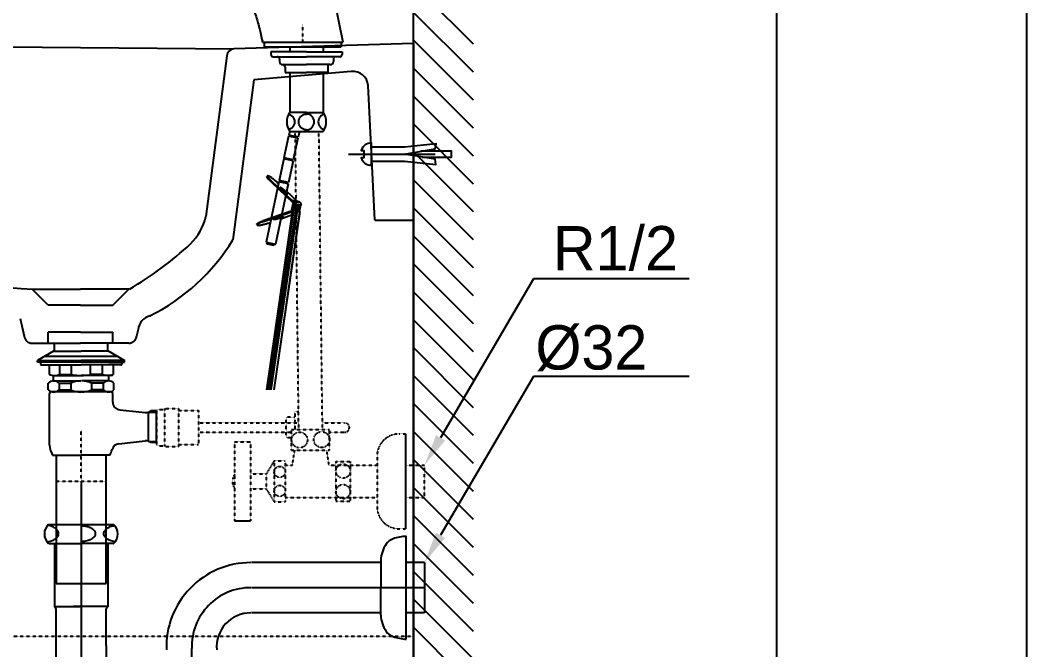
# Model space of a CAD drawing. Header units: millimetres. Extents: x 14229 to 16655, y -272 to 3158.
# Drawn here: x 16018 to 16655, y 995 to 1393 of the extents above; entities that cross this region are included whole.
import ezdxf
from ezdxf.lldxf.tags import DXFTag

# ---------------------------------------------------------------- set-up
doc = ezdxf.new("R2010")
doc.units = ezdxf.units.MM
doc.header["$LTSCALE"] = 0.2
doc.linetypes.add('DASHED', pattern=[0.75, 0.5, -0.25])
for name, color, linetype in [('1', 2, 'CENTER'), ('2', 2, 'HIDDEN'), ('3', 3, 'Continuous'), ('4', 4, 'Continuous'), ('7', 7, 'Continuous'), ('DEFAULT', 7, 'Continuous'), ('POINT', 7, 'Continuous'), ('YA', 7, 'Continuous')]:
    doc.layers.add(name, color=color, linetype=linetype)
doc.styles.add('h', font='', dxfattribs={"height": 28})
doc.styles.get('h').set_extended_font_data('Haansoft Batang')
tags = doc.linetypes.add('AM_ISO02W050', pattern=[7.5, 6, -1.5]).pattern_tags.tags
tags[6:7] = [DXFTag(74, 4), DXFTag(75, 0), DXFTag(340, '0'), DXFTag(46, 1.0), DXFTag(50, 0.0), DXFTag(44, 0.0), DXFTag(45, 0.0)]
tags[4:5] = [DXFTag(74, 4), DXFTag(75, 0), DXFTag(340, '0'), DXFTag(46, 1.0), DXFTag(50, 0.0), DXFTag(44, 0.0), DXFTag(45, 0.0)]
tags = doc.linetypes.add('CENTER', pattern=[50.800000000000004, 31.75, -6.35, 6.35, -6.35]).pattern_tags.tags
tags[10:11] = [DXFTag(74, 4), DXFTag(75, 0), DXFTag(340, '0'), DXFTag(46, 1.0), DXFTag(50, 0.0), DXFTag(44, 0.0), DXFTag(45, 0.0)]
tags[8:9] = [DXFTag(74, 4), DXFTag(75, 0), DXFTag(340, '0'), DXFTag(46, 1.0), DXFTag(50, 0.0), DXFTag(44, 0.0), DXFTag(45, 0.0)]
tags[6:7] = [DXFTag(74, 4), DXFTag(75, 0), DXFTag(340, '0'), DXFTag(46, 1.0), DXFTag(50, 0.0), DXFTag(44, 0.0), DXFTag(45, 0.0)]
tags[4:5] = [DXFTag(74, 4), DXFTag(75, 0), DXFTag(340, '0'), DXFTag(46, 1.0), DXFTag(50, 0.0), DXFTag(44, 0.0), DXFTag(45, 0.0)]
tags = doc.linetypes.add('HIDDEN', pattern=[9.524999999999999, 6.35, -3.175]).pattern_tags.tags
tags[6:7] = [DXFTag(74, 4), DXFTag(75, 0), DXFTag(340, '0'), DXFTag(46, 1.0), DXFTag(50, 0.0), DXFTag(44, 0.0), DXFTag(45, 0.0)]
tags[4:5] = [DXFTag(74, 4), DXFTag(75, 0), DXFTag(340, '0'), DXFTag(46, 1.0), DXFTag(50, 0.0), DXFTag(44, 0.0), DXFTag(45, 0.0)]
doc.dimstyles.new('AM_ISO$0', dxfattribs={"dimtxt": 28, "dimasz": 24, "dimexe": 10, "dimexo": 0, "dimgap": 10, "dimtad": 1, "dimdec": 0, "dimdsep": 46, "dimtxsty": 'h', "dimcen": -5, "dimclrd": 256, "dimclre": 256, "dimclrt": 256, "dimadec": 0, "dimazin": 2, "dimtp": 0.1, "dimtm": 0.1, "dimtfac": 0.71, "dimtdec": 0, "dimtmove": 0, "dimatfit": 3, "dimfxl": 0, "dimlwd": -1, "dimlwe": -1, "dimarcsym": 0})

# ---------------------------------------------------------------- blocks, each defined once
blk = doc.blocks.new('*D33')
at = {"linetype": 'ByBlock'}
for p, q in [((16056.79166137915, 1101.716273237), (16056.79166137915, 863.6891662098933)), ((16266.76646825108, 1099.326167810279), (16266.76646825108, 863.6891662098933)), ((16080.79166137915, 873.6891662098933), (16242.76646825108, 873.6891662098933))]:
    blk.add_line(p, q, dxfattribs=at)
at = {"linetype": 'DASHED'}
for points in [[(16080.79166137915, 877.6891662098933), (16080.79166137915, 869.6891662098933), (16056.79166137915, 873.6891662098933)], [(16242.76646825108, 877.6891662098933), (16242.76646825108, 869.6891662098933), (16266.76646825108, 873.6891662098933)]]:
    blk.add_solid(points, dxfattribs=at)
at = {"layer": 'Defpoints', "color": 0, "linetype": 'DASHED'}
for p in [(16056.79166137915, 1101.716273237), (16266.76646825108, 1099.326167810279), (16266.76646825108, 873.6891662098933)]:
    blk.add_point(p, dxfattribs=at)
at = {"linetype": 'DASHED', "insert": (16161.77906481511, 897.6891662098933), "char_height": 28, "attachment_point": 5, "style": 'h'}
blk.add_mtext('210', dxfattribs=at)

msp = doc.modelspace()

# ---------------------------------------------------------------- linework, layer by layer
at = {"color": 7, "linetype": 'DASHED'}
for p, q in [((16196.81199777042, 1379.358306126794), (16196.81199777042, 1390.761709012141)), ((16056.79166137915, 1101.716273237), (16056.79166137915, 1134.216273237)), ((16040.91666137916, 1101.716273237), (16072.66666137915, 1101.716273237)), ((15907.5660010394, 1003.73902467516, 0.006103312272671657), (16266.76646825108, 1003.73902467516, 0.006103312272671657))]:
    msp.add_line(p, q, dxfattribs=at)
for p, q in [((16266.76646825108, 1378.466055983947), (16266.76646825108, 1000.516761521154)), ((16225.81831115124, 1308.46596926947, 0.006660826889495048), (16280.47269456177, 1308.46596926947, 0.006660826889495048))]:
    msp.add_line(p, q)
at = {"color": 7, "linetype": 'AM_ISO02W050'}
msp.add_line((16242.40906862413, 1266.757183631425), (16266.76646825108, 1266.757183631425), dxfattribs=at)
at = {"color": 7}
for p, q in [((16261.82375450836, 1131.597162584914), (16261.82375450836, 1071.597162584914)), ((16153.82375450836, 1076.597162584914), (16163.82375450836, 1076.597162584914)), ((16273.82375450836, 1050.228334263542), (16273.82375450836, 1018.478334263543))]:
    msp.add_line(p, q, dxfattribs=at)
msp.add_lwpolyline([(15814.04897415525, 1378.042145987791), (16153.33726494855, 1375.046732931254)])
at = {"elevation": 0.006660826889495048}
msp.add_lwpolyline([(16240.38444960705, 1301.376666954309), (16240.38444960705, 1315.555271584632, 0.3163168315440995), (16233.71375194372, 1310.86596926947), (16235.49662377271, 1310.86596926947), (16235.49662377271, 1306.065969269469), (16233.71375194372, 1306.065969269471, 0.3163168315440995)], format="xyb", close=True, dxfattribs=at)
for points in [[(16240.38444960705, 1303.96596926947), (16256.1906294091, 1303.96596926947), (16261.26274771131, 1303.96596926947), (16280.88197969978, 1301.829272693749), (16280.55224470838, 1305.33412528485), (16261.26274771131, 1308.46596926947), (16280.55224470838, 1311.860402523451), (16281.21171469118, 1315.002684156852), (16261.26274771131, 1312.96596926947), (16256.1906294091, 1312.96596926947), (16240.38444960705, 1312.96596926947)], [(16272.34921777981, 1306.66596926947), (16290.87357023283, 1306.66596926947), (16290.82494693523, 1310.265969269469), (16271.4915818043, 1310.265969269469)]]:
    msp.add_lwpolyline(points, dxfattribs=at)
at = {"layer": '1', "color": 7, "linetype": 'ByBlock'}
for p, q in [((16342.75896401986, 1229.588148537435), (16283.9288295178, 1129.10657911774)), ((16441.1178983888, 1229.588148537435), (16342.75896401986, 1229.588148537435)), ((16342.75896401988, 1167.969320216057), (16283.92882951782, 1067.487750796362)), ((16441.11789838882, 1167.969320216057), (16342.75896401988, 1167.969320216057))]:
    msp.add_line(p, q, dxfattribs=at)
at = {"layer": '1', "color": 0}
msp.add_line((16080.12499471249, 1180.502754585133), (16033.45832804582, 1180.502754585133), dxfattribs=at)
at = {"layer": '1', "color": 7}
for points in [[(16286.80539893994, 1127.422399949495), (16281.05226009566, 1130.790758285978), (16273.82375450836, 1111.847162584914)], [(16286.80539893996, 1065.803571628123), (16281.05226009568, 1069.1719299646), (16273.82375450836, 1050.228334263542)]]:
    msp.add_solid(points, dxfattribs=at)
at = {"layer": '2', "color": 0}
for p, q in [((16266.76646825108, 1378.466055983947), (16153.33726494855, 1375.046732931254)), ((16148.81241097444, 1370.712225910614), (16135.54181711544, 1268.971006324918)), ((16165.91095481976, 1355.456014075515), (16152.72394053151, 1254.355571198974)), ((16227.46125611888, 1360.808214188481), (16165.91095481976, 1355.456014075514)), ((16242.40906862413, 1266.757183631425), (16238.27994853842, 1351.82038963501)), ((16025.87017510701, 1223.057628476866), (16056.37017510701, 1223.057628476866)), ((16035.87017510701, 1213.057628476867), (16025.87017510701, 1223.057628476866)), ((16086.87017510701, 1223.057628476866), (16056.37017510701, 1223.057628476866)), ((16076.87017510701, 1213.057628476867), (16086.87017510701, 1223.057628476866)), ((16056.37017510701, 1213.057628476867), (16035.87017510701, 1213.057628476867)), ((16056.37017510701, 1213.057628476867), (16076.87017510701, 1213.057628476867)), ((16018.31707517409, 1204.65247577575), (16020.85300421894, 1193.381990007485)), ((16092.78535668198, 1197.668724318818), (16091.88734599508, 1193.381990007485)), ((16056.37017510701, 1195.963220477087), (16035.87017510701, 1195.963220477087)), ((16035.87017510701, 1188.963220477087), (16035.87017510701, 1195.963220477087)), ((16056.37017510701, 1195.963220477087), (16076.87017510701, 1195.963220477087)), ((16076.87017510701, 1188.963220477087), (16076.87017510701, 1195.963220477087)), ((16025.81910642703, 1188.963220477087), (16035.87017510701, 1188.963220477087)), ((16035.87017510701, 1188.963220477087), (16056.37017510701, 1188.963220477087)), ((16076.87017510701, 1188.963220477087), (16056.37017510701, 1188.963220477087)), ((16086.92124378699, 1188.963220477087), (16076.87017510701, 1188.963220477087))]:
    msp.add_line(p, q, dxfattribs=at)
for centre, radius, start, end in [((16153.77041303038, 1370.065529990275), 5, 94.96974072806235, 172.5685920288102), ((16228.32755228253, 1350.845808306525), 10, 5.592817145622338, 94.96974072806235), ((16099.61752578533, 1277.676848731791), 36.96412314101601, 315.5439519027472, 346.3776398990249), ((16042.05110528982, 1322.329020937286), 129.8801999142412, 296.578664461908, 328.4424326474687), ((15972.18937570614, 1418.684177242201), 226.9636178122648, 300.4661219908001, 312.6639846793077), ((16239.36033268477, 4384.485740472693), 3168.601695129325, 263.9890565711289, 266.1438506815713), ((16102.71756109817, 1196.50626337962), 10, 104.8012294698754, 173.3244969499552), ((16025.81910642703, 1193.963220477087), 5, 186.6755030500448, 270), ((16086.92124378699, 1193.963220477087), 5, 270, 353.3244969499552)]:
    msp.add_arc(centre, radius, start, end, dxfattribs=at)
at = {"layer": '3', "color": 0}
for p, q in [((16039.29166137915, 1184.002754585133), (16029.29166137915, 1178.002754585133)), ((16039.29166137915, 1184.002754585133), (16056.79166137915, 1184.002754585133)), ((16039.99166137915, 1184.002754585133), (16039.99166137915, 1188.963220477087)), ((16074.29166137915, 1184.002754585133), (16056.79166137915, 1184.002754585133)), ((16073.59166137916, 1184.002754585133), (16073.59166137916, 1188.963220477087)), ((16074.29166137915, 1184.002754585133), (16084.29166137915, 1178.002754585133)), ((16029.29166137915, 1178.002754585133), (16056.79166137915, 1178.002754585133)), ((16029.29166137915, 1177.002754585133), (16029.29166137915, 1178.002754585133)), ((16084.29166137915, 1178.002754585133), (16056.79166137915, 1178.002754585133)), ((16084.29166137915, 1177.002754585133), (16084.29166137915, 1178.002754585133)), ((16039.29166137915, 1177.002754585133), (16029.29166137915, 1177.002754585133)), ((16031.09953213779, 1177.002754585133), (16031.09953213779, 1175.702754585133)), ((16031.59953213779, 1175.202754585132), (16036.59953213779, 1175.202754585132)), ((16036.59953213779, 1175.202754585132), (16056.79166137915, 1175.202754585132)), ((16036.59953213779, 1175.202754585132), (16036.59953213779, 1169.080104854322)), ((16074.29166137915, 1177.002754585133), (16039.29166137915, 1177.002754585133)), ((16043.37431442417, 1169.080104854322), (16043.37431442417, 1175.202754585132)), ((16050.77497681746, 1169.080104854322), (16050.77497681746, 1175.202754585132)), ((16076.98379062051, 1175.202754585132), (16056.79166137915, 1175.202754585132)), ((16062.80834594085, 1169.080104854322), (16062.80834594085, 1175.202754585132)), ((16070.20900833415, 1169.080104854322), (16070.20900833415, 1175.202754585132)), ((16074.29166137915, 1177.002754585133), (16084.29166137915, 1177.002754585133)), ((16081.98379062051, 1175.202754585132), (16076.98379062051, 1175.202754585132)), ((16076.98379062051, 1175.202754585132), (16076.98379062051, 1169.080104854322)), ((16082.48379062051, 1177.002754585133), (16082.48379062051, 1175.702754585133)), ((16038.99953213779, 1168.502754585133), (16056.79166137915, 1168.502754585133)), ((16039.29166137915, 1165.091514978778), (16039.29166137915, 1168.502754585133)), ((16039.43535695075, 1165.097162584913), (16056.54796580756, 1165.097162584913)), ((16043.37431442417, 1169.080104854322), (16050.77497681746, 1169.080104854322)), ((16074.58379062051, 1168.502754585133), (16056.79166137915, 1168.502754585133)), ((16074.14796580756, 1165.097162584913), (16057.03535695075, 1165.097162584913)), ((16070.20900833415, 1169.080104854322), (16062.80834594085, 1169.080104854322)), ((16074.29166137915, 1165.091514978778), (16074.29166137915, 1168.502754585133)), ((16075.98379062052, 1168.502754585133), (16074.58379062051, 1168.502754585133)), ((16075.98379062052, 1168.502754585133), (16076.98379062051, 1169.080104854322)), ((16036.04796580756, 1159.540538257887), (16036.04796580756, 1163.653786911939)), ((16056.79166137915, 1158.097162584913), (16037.79166137916, 1158.097162584913)), ((16042.82274809393, 1163.653786911939), (16042.82274809393, 1159.540538257887)), ((16042.82274809393, 1163.653786911939), (16050.22341048722, 1163.653786911939)), ((16042.82274809393, 1159.540538257887), (16050.22341048722, 1159.540538257887)), ((16050.22341048722, 1163.653786911939), (16050.22341048722, 1159.540538257887)), ((16074.14796580756, 1158.097162584913), (16056.79166137915, 1158.097162584913)), ((16070.76057466438, 1163.653786911939), (16063.35991227108, 1163.653786911939)), ((16063.35991227108, 1163.653786911939), (16063.35991227108, 1159.540538257887)), ((16070.76057466438, 1159.540538257887), (16063.35991227108, 1159.540538257887)), ((16070.76057466438, 1163.653786911939), (16070.76057466438, 1159.540538257887)), ((16073.59166137916, 1158.097162584913), (16074.14796580756, 1158.097162584913)), ((16074.14796580756, 1158.097162584913), (16074.54796580756, 1158.097162584913)), ((16075.79166137916, 1158.097162584913), (16074.29166137915, 1158.097162584913)), ((16077.53535695074, 1159.540538257887), (16077.53535695074, 1163.653786911939)), ((16036.79166137915, 1124.494817508755), (16036.79166137915, 1157.097162584912)), ((16076.79166137915, 1151.732922527888), (16076.79166137915, 1157.097162584912)), ((16081.25899576099, 1146.761376758288), (16097.29322368148, 1145.043423766806)), ((16099.32189316526, 1145.297162584913), (16104.42746136429, 1145.297162584913)), ((16099.46097648779, 1126.847162584912), (16099.46097648779, 1145.347162584912)), ((16100.79166137916, 1146.097162584913), (16100.79166137916, 1145.297162584913)), ((16104.45286469505, 1146.097162584913), (16100.79166137916, 1146.097162584913)), ((16104.42746136429, 1145.297162584913), (16104.42746136429, 1146.297162584913)), ((16104.42746136429, 1125.897162584913), (16104.42746136429, 1145.297162584913)), ((16080.66054341603, 1125.368828517435), (16097.29322368148, 1127.15090140302)), ((16099.46097648779, 1126.847162584912), (16104.42746136429, 1126.847162584912)), ((16100.79166137916, 1126.097162584913), (16100.79166137916, 1126.897162584912)), ((16104.45286469505, 1126.097162584913), (16100.79166137916, 1126.097162584913)), ((16038.79166409459, 1118.097162584912), (16056.79166137915, 1118.097162584912)), ((16040.91666137916, 1118.097162584912), (16040.91666137916, 1037.097162584912)), ((16074.79165866371, 1118.097162584913), (16056.79166137915, 1118.097162584913)), ((16072.66666137916, 1037.097162584912), (16072.66666137916, 1118.097162584913)), ((16040.91666137916, 1037.097162584912), (16072.66666137916, 1037.097162584912))]:
    msp.add_line(p, q, dxfattribs=at)
for centre, radius, start, end in [((16031.59953213779, 1175.702754585133), 0.5, 180, 270), ((16081.98379062051, 1175.702754585133), 0.5, 270, 0), ((16039.43535695075, 1160.389362796572), 4.704347304560343, 43.94093731922051, 136.0590626807795), ((16039.98692328098, 1178.681963193276), 10.18185161541168, 250.5679250163146, 289.4320749836854), ((16056.32576957043, 1151.492683418062), 13.60629356471023, 89.06429532260837, 116.6471866114119), ((16056.59952004426, 1197.955087818078), 29.45657727839682, 258.595566171502, 270.3737353978017), ((16056.98380271404, 1197.955087818078), 29.45657727839682, 269.6262646021982, 281.404433828498), ((16057.25755318789, 1151.492683418062), 13.60629356471023, 63.35281338858807, 90.93570467739163), ((16073.59639947732, 1178.681963193276), 10.18185161541168, 250.5679250163146, 289.4320749836854), ((16074.14796580756, 1160.389362796572), 4.704347304560343, 43.94093731922051, 136.0590626807795), ((16039.43535695075, 1162.804962373255), 4.704347304560343, 223.9409373192205, 316.0590626807795), ((16037.79166137916, 1157.097162584912), 1, 90, 180), ((16056.32576957043, 1171.701641751763), 13.60629356471023, 243.352813388588, 270.9357046772874), ((16057.25755318789, 1171.701641751763), 13.60629356471023, 269.0642953226084, 296.6471866114119), ((16074.14796580756, 1162.804962373255), 4.704347304560343, 223.9409373192205, 316.0590626807795), ((16075.79166137916, 1157.097162584912), 1, 0, 90), ((16081.79166137915, 1151.732922527888), 5, 180, 263.8844964336713), ((16097.70011870096, 1150.026839908683), 5, 265.3321646790915, 308.1927197247194), ((16097.70011870096, 1122.167485261142), 5, 51.80728027528062, 94.66783532080383), ((16049.7800669375, 1125.043744691385), 13, 182.4200434152339, 212.3000081570627), ((16063.80325582081, 1125.043744691384), 13, 327.6999918429373, 345.0404659977654), ((16081.19320662606, 1120.397282489821), 5, 96.11547581322162, 165.0404643173428)]:
    msp.add_arc(centre, radius, start, end, dxfattribs=at)
at = {"layer": '4', "color": 0}
for p, q in [((16036.25015875702, 1074.354580215609), (16073.04166137915, 1074.35458021561)), ((16056.79166137915, 1074.35458021561), (16073.04166137915, 1074.35458021561)), ((16073.04166137915, 1074.35458021561), (16077.33316400128, 1074.35458021561)), ((16073.04166137915, 1074.35458021561), (16077.33316400128, 1074.35458021561)), ((16262.18795421715, 1001.853334263544), (16262.18795421715, 1066.853334263544)), ((16036.64166137916, 1062.354580215612), (16036.25015875702, 1062.354580215612)), ((16036.64166137916, 1062.354580215612), (16056.79166137915, 1062.354580215612)), ((16039.99166137916, 1062.354580215612), (16039.99166137916, 1022.574458630571)), ((16076.94166137915, 1062.354580215612), (16056.79166137915, 1062.354580215612)), ((16073.59166137915, 1062.354580215612), (16073.59166137915, 1022.574458630571)), ((16076.94166137915, 1062.354580215612), (16077.33316400128, 1062.354580215612)), ((16186.90500698921, 1050.228334263542), (16164.41697546119, 1050.228334263542)), ((16246.20797809149, 1050.228334263542), (16186.90500698921, 1050.228334263542)), ((16246.20797809149, 1051.748071105646), (16246.20797809149, 1034.353334263544)), ((16273.82375450836, 1050.228334263542), (16262.18795421718, 1050.228334263542)), ((16186.90500698922, 1034.353334263544), (16164.41697546119, 1034.353334263544)), ((16273.82375450836, 1034.353334263544), (16186.90500698922, 1034.353334263544)), ((16246.20797809149, 1016.958597421437), (16246.20797809149, 1034.353334263544)), ((16039.99166137916, 1022.574458630571), (16056.79166137915, 1022.574458630571)), ((16040.91666137915, 978.5810722743552), (16040.91666137915, 1020.929579449975)), ((16073.59166137915, 1022.573212678502), (16051.79166137915, 1022.573212678502)), ((16072.66666137915, 997.7491379619655), (16072.66666137915, 1020.928333497904)), ((16186.90500698921, 1018.478334263543), (16164.41697546119, 1018.478334263543)), ((16246.20797809149, 1018.478334263543), (16186.90500698921, 1018.478334263543)), ((16273.82375450836, 1018.478334263543), (16262.18795421718, 1018.478334263543)), ((16072.66666137915, 997.7491379619655), (16072.66666137915, 978.5785803702115)), ((16126.79166137915, 978.57982632224), (16126.79166137915, 996.0165632820267))]:
    msp.add_line(p, q, dxfattribs=at)
for points in [[(16042.56854405316, 1068.559992882427, 0.1552173895975421), (16041.9780496932, 1070.41631810698, 0.1067472438424263), (16039.91634577725, 1072.306993818218, 0.07304300963465023), (16037.14648103715, 1073.42501060811, 0.02545373345541797), (16035.60460631193, 1073.716611279375, 0.02545373345541797)], [(16056.84132164964, 1073.559798282712, -0.05878989641550171), (16060.47681409972, 1073.149249308698, -0.07121910736577564), (16063.17676607526, 1072.095526788361, -0.1063733647593007), (16065.19956811687, 1070.298929045128, -0.1594829649533097)], [(16065.19956874148, 1070.298928193136, -0.3272904533300525), (16065.19956842513, 1066.821057140204, -0.106373385258326), (16063.17676607526, 1065.024458976494, -0.07121910736577523), (16060.47681409972, 1063.970736456161, -0.05753742449190927), (16056.91927056987, 1063.559992882427, -0.05753742449192233)], [(16071.11409924612, 1068.559992882427, -0.1552173895975421), (16071.7045936061, 1070.41631810698, -0.1067472438424263), (16073.76629752204, 1072.306993818218, -0.07304300963465023), (16076.53616226214, 1073.42501060811, -0.02400909236693182), (16077.9898305432, 1073.704279608656, -0.02400909236693182)], [(16035.4177267851, 1063.378960116505, 0.02851108834047727), (16037.14648103715, 1063.694975156744, 0.07304300963465653), (16039.91634577725, 1064.812991946638, 0.1067472438424264), (16041.9780496932, 1066.703667657874, 0.1552173895975254), (16042.56854405316, 1068.559992882427, 0.155217389597527)], [(16078.26491651418, 1063.378960116505, -0.02851108834047727), (16076.53616226214, 1063.694975156744, -0.07304300963465653), (16073.76629752204, 1064.812991946638, -0.1067472438424264), (16071.7045936061, 1066.703667657874, -0.1552173895975254), (16071.11409924612, 1068.559992882427, -0.155217389597527)]]:
    msp.add_lwpolyline(points, format="xyb", dxfattribs=at)
for centre, radius, start, end in [((16041.54166137915, 1068.354580215611), 8, 131.409622109286, 228.590377890714), ((16072.04166137915, 1068.354580215611), 8, 311.409622109286, 48.59037789071402), ((16258.09984969378, 1055.178454935701), 10.91026290876732, 112.5414788134079, 141.4546488928715), ((16263.68795421719, 1036.890857730388), 30, 92.86598398266156, 109.0071361185708), ((16266.18795421719, 1050.853334263545), 20, 146.2077116328283, 177.4359119852276), ((16164.02068231712, 996.8533342635428), 53.375, 90, 181.9325894448663), ((16163.84159648386, 997.2822200819658), 37.07154674948426, 89.72321353636364, 181.9565109721381), ((16040.99166137915, 1022.5732126785), 1, 180, 238.7025877797076), ((16039.99166137916, 1020.928334263539), 0.9250000000000002, 0, 58.70258777970766), ((16073.59166137915, 1020.928334263539), 0.9250000000000002, 121.2974122202923, 180), ((16072.59166137915, 1022.5732126785), 1, 301.2974122202923, 0), ((16164.02068231712, 996.8533342635428), 21.625, 90, 184.7746527784856), ((16266.18795421719, 1017.853334263543), 20, 182.5640880147724, 213.7922883671717), ((16257.53243081154, 1012.775170358511), 10, 217.1965491922171, 248.8073231014892), ((16263.68795421719, 1031.815810796699), 30, 250.9928638814292, 267.1340160173385)]:
    msp.add_arc(centre, radius, start, end, dxfattribs=at)
at = {"layer": '7'}
for p, q in [((16211.58884279455, 1431.145123970958), (16222.19897508072, 1379.358306126794)), ((16171.42514428552, 1379.358306126794), (16171.32380437622, 1379.827263662491)), ((16171.42502046012, 1379.358306126794), (16222.19897508072, 1379.358306126794)), ((16172.42514428552, 1379.358306126794), (16172.42514428552, 1376.358306126794)), ((16172.42514428552, 1376.358306126794), (16199.94354516875, 1376.358306126794)), ((16188.69897509833, 1376.358306126794), (16188.69897509833, 1373.072528364989)), ((16199.94354516875, 1376.358306126794), (16221.19897508072, 1376.358306126794)), ((16209.69897509833, 1376.358306126794), (16209.69897509833, 1373.072528364989)), ((16221.19897508072, 1379.358306126794), (16221.19897508072, 1376.358306126794)), ((16176.69897509833, 1373.072528364989), (16176.69897509833, 1371.572528364989)), ((16199.19897509833, 1373.072528364989), (16176.69897509833, 1373.072528364989)), ((16178.19897509833, 1370.072528364989), (16180.69897509833, 1370.072528364989)), ((16180.69897509833, 1370.072528364989), (16199.19897509833, 1370.072528364989)), ((16182.19897509833, 1368.572528364989), (16182.19897509833, 1367.072528364989)), ((16199.19897509833, 1373.072528364989), (16221.69897509833, 1373.072528364989)), ((16217.69897509833, 1370.072528364989), (16199.19897509833, 1370.072528364989)), ((16216.19897509833, 1368.572528364989), (16216.19897509833, 1367.072528364989)), ((16220.19897509833, 1370.072528364989), (16217.69897509833, 1370.072528364989)), ((16221.69897509833, 1373.072528364989), (16221.69897509833, 1371.572528364989)), ((16184.19897509833, 1365.072528364989), (16199.19897509833, 1365.072528364989)), ((16185.69897509833, 1363.572528364989), (16185.69897509833, 1360.072528364989)), ((16214.19897509833, 1365.072528364989), (16199.19897509833, 1365.072528364989)), ((16212.69897509833, 1363.572528364989), (16212.69897509833, 1360.072528364989)), ((16185.69897509833, 1360.072528364989), (16199.19897509833, 1360.072528364989)), ((16188.69897509833, 1360.072528364989), (16188.69897509833, 1334.858306126794)), ((16212.69897509833, 1360.072528364989), (16199.19897509833, 1360.072528364989)), ((16209.69897509833, 1360.072528364989), (16209.69897509833, 1334.858306126794)), ((16199.19897509833, 1334.858306126794), (16188.69897509833, 1334.858306126794)), ((16199.19897509833, 1334.858306126794), (16209.69897509833, 1334.858306126794)), ((16187.92181196702, 1319.800498137783), (16185.01104829557, 1306.106431727473)), ((16193.79069757138, 1318.553027992873), (16187.92181196702, 1319.800498137783)), ((16188.60024156739, 1322.992258462903), (16188.06735015059, 1320.485201458302)), ((16193.93623575493, 1319.237731313392), (16188.06735015059, 1320.485201458302)), ((16188.41088576736, 1319.696542292376), (16188.5564239509, 1320.381245612895)), ((16188.69897509833, 1322.858306126794), (16209.69897509833, 1322.858306126794)), ((16193.79069757138, 1318.553027992873), (16190.87993389992, 1304.858961582563)), ((16193.30162377105, 1318.656983838279), (16193.4471619546, 1319.341687158799)), ((16194.70581268853, 1322.858306126794), (16193.93623575493, 1319.237731313392)), ((16184.86551011191, 1305.421728406954), (16181.95474644047, 1291.727661996739)), ((16190.73439571638, 1304.174258262044), (16184.86551011191, 1305.421728406954)), ((16190.87993389992, 1304.858961582563), (16185.01104829557, 1306.106431727473)), ((16185.35458391235, 1305.317772561547), (16185.5001220959, 1306.002475882066)), ((16190.24532191605, 1304.27821410745), (16190.39086009959, 1304.96291742797)), ((16190.73439571638, 1304.174258262044), (16187.82363204491, 1290.480191851836)), ((16174.62093944386, 1294.675119999826), (16174.29795003647, 1294.301087054505)), ((16187.82363204491, 1290.480191851836), (16181.95474644047, 1291.727661996739)), ((16181.80920825693, 1291.042958676219), (16173.70065231504, 1252.895202247558)), ((16177.3777856685, 1291.132942580735), (16177.05479626111, 1290.758909635407)), ((16177.05479626111, 1290.758909635407), (16190.69626301685, 1277.940878561961)), ((16190.29670712198, 1278.993842028664), (16177.3777856685, 1291.132942580735)), ((16187.67809386136, 1289.795488531317), (16179.56953791946, 1251.647732102662)), ((16181.54712863599, 1289.809970999523), (16180.94643830142, 1290.374402047347)), ((16187.67809386136, 1289.795488531317), (16181.80920825693, 1291.042958676219)), ((16182.29828205735, 1290.939002830813), (16182.4438202409, 1291.623706151332)), ((16187.18902006094, 1289.899444376723), (16187.33455824458, 1290.584147697243)), ((16193.24842491464, 1278.814996486538), (16186.65999872945, 1285.005727518569)), ((16190.61955247127, 1279.373780574207), (16190.23196518241, 1278.924941039754)), ((16190.23196518241, 1278.924941039754), (16190.8408197926, 1278.352838534055)), ((16190.61955247127, 1279.373780574207), (16194.54507036744, 1278.539385987403)), ((16191.22840708154, 1278.801678068464), (16190.61955247127, 1279.373780574207)), ((16190.47013488405, 1273.172364914863), (16174.00008994, 1159.513675747549)), ((16191.02924129465, 1273.053523178613), (16174.57770849128, 1159.513819684559)), ((16175.95088297473, 1159.514161866479), (16193.09519883765, 1276.703752726274)), ((16176.99282592149, 1159.51442150867), (16193.87847176519, 1275.290355089041)), ((16190.49567331374, 1277.098142293145), (16189.69619060096, 1273.336871850618)), ((16189.69631893928, 1273.336844571496), (16191.32662901404, 1272.990311467526)), ((16191.04002123807, 1276.98243756994), (16190.24053852533, 1273.221167127508)), ((16191.29444496928, 1276.928358136488), (16190.49580165206, 1277.098115014015)), ((16191.26880372901, 1278.762626803357), (16191.10890914351, 1278.010381922265)), ((16191.22840708154, 1278.801678068464), (16195.15392497762, 1277.967283481704)), ((16191.32662901404, 1272.990311467526), (16192.15827577731, 1276.902901870454)), ((16195.5154246395, 1276.189317851285), (16192.12123533978, 1276.91077505854)), ((16195.15392497762, 1277.967283481704), (16194.54507036744, 1278.539385987403)), ((16195.48901823466, 1276.19493070597), (16194.82858594832, 1273.087841086542)), ((16194.83646219798, 1272.897212565914), (16195.53532181776, 1276.185088575557)), ((16189.53666669208, 1272.485406777757), (16171.86100377213, 1266.324037109546)), ((16171.86100377213, 1266.324037109546), (16172.00393637352, 1265.850969384032)), ((16172.00393637352, 1265.850969384032), (16189.67959929347, 1272.012339052243)), ((16194.82033035569, 1271.732315775932), (16178.58982904597, 1159.514819466539)), ((16194.95475919077, 1272.219128591948), (16178.63317323391, 1159.514830267494)), ((16182.97582283806, 1267.67304269143), (16189.80738770517, 1270.054384582219)), ((16190.20004967509, 1271.901713908534), (16189.67959929347, 1272.012339052243)), ((16194.86284059403, 1272.238666492806), (16194.95475919077, 1272.219128591948)), ((16175.57258900641, 1265.092428850549), (16176.35092172269, 1265.363739500187)), ((16173.70065231504, 1252.895202247558), (16179.56953791946, 1251.647732102662)), ((16173.70065231501, 1252.895202247565), (16174.47088822495, 1251.709142955989)), ((16174.47088822495, 1251.709142955989), (16178.38347862788, 1250.87749619272)), ((16179.56953791946, 1251.647732102662), (16178.38347862788, 1250.87749619272))]:
    msp.add_line(p, q, dxfattribs=at)
for points in [[(16187.95719012958, 1333.714353445365, -0.03864455339904184), (16188.66014823736, 1333.479279081898, -0.09923266320467948), (16190.25429482715, 1332.393840032725, -0.09772396573472668), (16191.31475469258, 1330.776518428197, -0.09668326976021187), (16191.68917269758, 1328.858306126794, -0.09668326976021818), (16191.31475469258, 1326.940093825383, -0.097723965734745), (16190.25429482715, 1325.322772220862, -0.09923266320468782), (16188.66014823736, 1324.237333171682, -0.0386445533990412), (16187.95719012958, 1324.002258808222, -0.1003264732363514)], [(16199.19897509833, 1323.858306126794, -0.1003264732363513), (16197.32902007298, 1324.237333171682, -0.09923266320468234), (16195.73487348318, 1325.322772220862, -0.09772396573472465), (16194.67441361775, 1326.940093825383, -0.09668326976020096), (16194.29999561275, 1328.858306126794, -0.0966832697601965), (16194.67441361775, 1330.776518428197, -0.09772396573472242), (16195.73487348318, 1332.393840032725, -0.09923266320467948), (16197.32902007298, 1333.479279081898, -0.1003264732363477), (16199.19897509833, 1333.858306126794)], [(16199.19897509833, 1323.858306126794, 0.1003264732363513), (16201.06893012366, 1324.237333171682, 0.09923266320468234), (16202.66307671346, 1325.322772220862, 0.09772396573472465), (16203.72353657889, 1326.940093825383, 0.09668326976020096), (16204.09795458389, 1328.858306126794, 0.0966832697601965), (16203.72353657889, 1330.776518428197, 0.09772396573472242), (16202.66307671346, 1332.393840032725, 0.09923266320467948), (16201.06893012366, 1333.479279081898, 0.1003264732363477), (16199.19897509833, 1333.858306126794)], [(16210.44076006706, 1333.714353445365, 0.03864455339904184), (16209.73780195928, 1333.479279081898, 0.09923266320467948), (16208.14365536949, 1332.393840032725, 0.09772396573472668), (16207.08319550406, 1330.776518428197, 0.09668326976021187), (16206.70877749906, 1328.858306126794, 0.09668326976021818), (16207.08319550406, 1326.940093825383, 0.097723965734745), (16208.14365536949, 1325.322772220862, 0.09923266320468782), (16209.73780195928, 1324.237333171682, 0.0386445533990412), (16210.44076006706, 1324.002258808222, 0.1003264732363514)]]:
    msp.add_lwpolyline(points, format="xyb", dxfattribs=at)
for centre, radius, start, end in [((16178.19897509833, 1371.572528364989), 1.5, 180, 270), ((16180.69897509833, 1368.572528364989), 1.5, 0, 90), ((16217.69897509833, 1368.572528364989), 1.5, 90, 180), ((16220.19897509833, 1371.572528364989), 1.5, 270, 0), ((16184.19897509833, 1367.072528364989), 2, 180, 270), ((16184.19897509833, 1363.572528364989), 1.5, 0, 90), ((16214.19897509833, 1363.572528364989), 1.5, 90, 180), ((16214.19897509833, 1367.072528364989), 2, 270, 0), ((16196.69897509833, 1328.858306126794), 10, 143.1301023542758, 216.8698976457242), ((16196.69897509833, 1328.858306126794), 10, 143.1301023542758, 216.8698976457242), ((16201.69897509833, 1328.858306126794), 10, 323.1301023542758, 36.86989764572417)]:
    msp.add_arc(centre, radius, start, end, dxfattribs=at)
for points in [[(16158.15067395042, 1411.762125028189), (16161.11841687622, 1408.510258116593), (16163.50437346212, 1404.769726212996), (16165.41761266422, 1400.755447701792), (16166.97572017302, 1396.619098498189), (16168.27898740733, 1392.440820177996), (16169.40005937772, 1388.254944635789), (16170.39465878651, 1384.061807616287), (16171.32365135992, 1379.827230626092)], [(16177.05479626111, 1290.758909635407), (16176.38485543832, 1291.406103662405), (16175.78184696253, 1292.025309244652), (16175.26222217285, 1292.599634780157), (16174.84015869271, 1293.113411845437), (16174.52717300854, 1293.552623210738), (16174.33180601089, 1293.905285477159), (16174.25938969828, 1294.161776271744), (16174.2988974502, 1294.300438970379)], [(16174.6218868576, 1294.674471915715), (16174.58237910567, 1294.535809217073), (16174.65479541828, 1294.279318422487), (16174.85016241593, 1293.926656156066), (16175.16314810016, 1293.48744479086), (16175.58521158029, 1292.97366772558), (16176.10483636992, 1292.39934218998), (16176.70784484571, 1291.780136607734), (16177.3777856685, 1291.132942580735)], [(16180.94643830143, 1290.374402047347), (16180.22782987951, 1291.031940691872), (16179.4801433254, 1291.681898548924), (16178.72377262083, 1292.306545982189), (16177.97935024255, 1292.888842546477), (16177.26718374863, 1293.412902412122), (16176.60670156712, 1293.864427962843), (16176.01592267353, 1294.231100125327), (16175.5109647134, 1294.502914702717), (16175.10560401575, 1294.672455516681), (16174.81089951935, 1294.73509689107), (16174.63489089418, 1294.689129941457), (16174.6218868576, 1294.674471915715)], [(16182.60629639944, 1287.339610297598), (16182.58237063174, 1287.28335808222), (16182.62438771407, 1287.127991735783), (16182.66025865879, 1287.06142524237)], [(16182.76926733292, 1287.364254580222), (16182.63129049225, 1287.363134281944), (16182.60629639944, 1287.339610297598)], [(16182.66025865879, 1287.06142524237), (16182.75572704642, 1286.903005884277), (16182.97134133199, 1286.617046607637), (16183.26294463452, 1286.281103160655), (16183.61933080275, 1285.908085661432), (16184.02680411608, 1285.512328963429), (16184.46970560351, 1285.109041774501), (16184.9310148093, 1284.713722195186), (16185.39300387946, 1284.341562135197), (16185.83791883314, 1284.00686349706), (16186.24866183797, 1283.722488561537), (16186.60944827073, 1283.499365698067), (16186.90641331125, 1283.346069393055), (16187.1281447594, 1283.268490737647)], [(16186.54231708473, 1284.451310442492), (16186.27808128966, 1284.724659656386), (16185.87060797637, 1285.120416354483), (16185.42770648881, 1285.523703543368), (16184.96639728301, 1285.919023122676), (16184.50440821285, 1286.291183182665), (16184.05949325923, 1286.625881820896), (16183.64875025435, 1286.910256756325), (16183.28796382157, 1287.133379619802), (16182.99099878106, 1287.286675924815), (16182.76926733292, 1287.364254580222)], [(16186.78453705772, 1283.405974197995), (16186.60308135303, 1283.64166576486), (16186.41649162852, 1283.860563290852)], [(16187.29111569287, 1283.293135020264), (16187.31504146067, 1283.349387235598), (16187.27302437824, 1283.504753582079), (16187.1416850459, 1283.729739433592), (16186.92607076042, 1284.015698710188), (16186.63446745785, 1284.351642157294), (16186.54231708473, 1284.451310442492)], [(16187.1281447594, 1283.268490737647), (16187.26612160012, 1283.269611036013), (16187.29111569287, 1283.293135020264)], [(16189.53666669208, 1272.485406777757), (16189.71883626731, 1272.571504192741), (16189.88261367124, 1272.696493709177), (16190.01730049175, 1272.85243743835), (16190.11949751181, 1273.035453926715), (16190.14482774465, 1273.099813855909)], [(16190.14482774465, 1273.099813855909), (16190.18264550686, 1273.233472668414)], [(16190.99434017637, 1277.063352289283), (16191.00498043295, 1277.201261602023), (16190.98609386081, 1277.409908771145), (16190.92651429888, 1277.607164702052), (16190.82770046245, 1277.788077257342), (16190.69626301685, 1277.940878561961)], [(16190.84081979261, 1278.352838534055), (16190.94122706007, 1278.24834471952), (16191.03082046433, 1278.13388396358), (16191.10890914351, 1278.010381922265)], [(16190.98212821964, 1276.994743110933), (16190.99434017637, 1277.063352289283)], [(16191.10890914351, 1278.010381922265), (16191.22047663134, 1277.772629389897), (16191.29770678464, 1277.501170644727), (16191.32483992352, 1277.214745222948), (16191.29444496928, 1276.928358136488)], [(16191.26880372901, 1278.762626803357), (16191.24875373912, 1278.782285873794), (16191.22840708154, 1278.801678068464)], [(16192.12123533979, 1276.91077505854), (16192.09979382599, 1277.116130988798), (16192.06026591993, 1277.328405006739), (16192.00291409523, 1277.541752525177), (16191.92792044234, 1277.754139128986), (16191.83417513628, 1277.966435662894), (16191.72029610776, 1278.178149078231), (16191.58656344705, 1278.385152008109), (16191.43416586493, 1278.582787713946), (16191.26880372901, 1278.762626803357)], [(16193.45341424416, 1276.627611691039), (16193.53841134348, 1276.490544362759), (16193.60465628407, 1276.355782707878), (16193.65497109302, 1276.223745142889), (16193.69245322132, 1276.092315598647), (16193.72679282381, 1275.960047625792), (16193.77031850664, 1275.829588013622), (16193.81736973953, 1275.699933807075), (16193.85133916005, 1275.56760515702), (16193.86921687186, 1275.432089905852), (16193.87847176519, 1275.290355089041)], [(16193.87847176519, 1275.290355089041), (16193.89057559979, 1275.09245398958), (16193.90979665677, 1274.897148885576), (16193.93705775246, 1274.703240849362), (16193.97384687687, 1274.504360013431), (16194.01593133952, 1274.290419889389), (16194.04928188994, 1274.049544860981), (16194.06643265699, 1273.774221917928), (16194.08735769314, 1273.468262981821), (16194.13530292325, 1273.138597415128), (16194.22052147796, 1272.803132209062), (16194.31714934951, 1272.48205719288), (16194.40633832507, 1272.190907122204), (16194.48767231638, 1271.944261804784), (16194.56296375205, 1271.748807017656), (16194.63801993547, 1271.618146194211), (16194.70854053369, 1271.561653348458), (16194.76716532998, 1271.585456503039), (16194.81041151984, 1271.689335125332), (16194.81770257999, 1271.727065101783)], [(16194.75260956711, 1275.10455136341), (16194.74815535216, 1275.250004358852), (16194.73660264957, 1275.387083145019), (16194.71302866813, 1275.517053467768), (16194.68244761189, 1275.642123506071), (16194.6580534688, 1275.767922586449), (16194.64247782513, 1275.8960316393), (16194.62681173521, 1276.021910156262), (16194.60632248296, 1276.14632878572), (16194.58208371398, 1276.270613457623), (16194.55740107132, 1276.392952047006)], [(16194.81770257999, 1271.727065101783), (16194.84094142692, 1271.861668832441), (16194.85878157186, 1272.084834813272), (16194.86284009511, 1272.350780423048), (16194.85109407004, 1272.652725018802), (16194.83216660968, 1272.977070115777), (16194.82654165329, 1273.302823147948), (16194.83326043207, 1273.607662713782), (16194.83820242905, 1273.88142604413), (16194.82674683702, 1274.119136166367), (16194.80462035942, 1274.328833558488), (16194.78356086252, 1274.523794074675), (16194.76808663227, 1274.714550584985), (16194.75784613883, 1274.907858957763), (16194.75260956711, 1275.10455136341)], [(16195.19432162517, 1277.928232216561), (16195.17427163528, 1277.947891286997), (16195.15392497762, 1277.967283481704)], [(16195.19432162517, 1277.928232216561), (16195.34630547536, 1277.752454050301), (16195.46747540817, 1277.558480103079), (16195.5561657705, 1277.35004182435), (16195.61221880079, 1277.129624048009), (16195.63568371203, 1276.897859796337), (16195.62606428295, 1276.658802931503), (16195.59519107168, 1276.466751058572)], [(16195.59519107168, 1276.466751058572), (16195.58470495356, 1276.420242184097), (16195.5154246395, 1276.189317851285)], [(16167.90289517873, 1264.209614103501), (16167.92320225195, 1264.352358032383), (16168.0936820501, 1264.557219664734), (16168.41559934986, 1264.799929759597), (16168.88016935619, 1265.073866560772), (16169.47471549016, 1265.371556581908), (16170.18301559675, 1265.684878623543), (16170.98574485066, 1266.005285427295), (16171.86100377213, 1266.324037109546)], [(16178.323305841, 1267.189723957695), (16178.32432840183, 1267.250844399991), (16178.42590610272, 1267.375688732937), (16178.63740054319, 1267.527803016471), (16178.95068411055, 1267.701341583998), (16179.35371749299, 1267.889635445697), (16179.83101234354, 1268.085448573999), (16180.36422648885, 1268.28125598022), (16180.93286880833, 1268.469532895609), (16181.51508669653, 1268.643043943784), (16182.08850584651, 1268.795121192511), (16182.63109008194, 1268.919920398454), (16183.12198819493, 1269.012645598065), (16183.54233524627, 1269.069733413978), (16183.87597753466, 1269.088989993376), (16184.11009337378, 1269.069675316729)], [(16178.46216346425, 1267.100924034771), (16178.33657101454, 1267.158067715261), (16178.323305841, 1267.189723957695)], [(16183.09381704647, 1268.227393329923), (16182.74124449447, 1268.085150777494), (16182.20803034916, 1267.889343371281), (16181.63938802969, 1267.701066455892), (16181.05717014148, 1267.527555407717), (16180.48375099141, 1267.375478159033), (16179.94116675598, 1267.25067895309), (16179.450268643, 1267.157953753472), (16179.02992159167, 1267.100865937574), (16178.69627930337, 1267.081609358117), (16178.46216346425, 1267.100924034771)], [(16184.24895099694, 1268.98087539385), (16184.24792843624, 1268.919754951597), (16184.14635073531, 1268.794910618563), (16183.93485629475, 1268.642796335073), (16183.62157272746, 1268.469257767502), (16183.21853934503, 1268.280963905797), (16183.09381704647, 1268.227393329923)], [(16183.74027255754, 1269.083835769147), (16183.47864012597, 1268.94232549306), (16183.21914828581, 1268.818245530682)], [(16184.11009337378, 1269.069675316729), (16184.23568582349, 1269.01253163624), (16184.24895099694, 1268.98087539385)], [(16190.31849632908, 1272.456056518627), (16190.19878287458, 1272.329217645988), (16189.95318985666, 1272.141689784418), (16189.67959929347, 1272.012339052243)], [(16172.00393637352, 1265.850969384032), (16171.12867745205, 1265.532217701782), (16170.32594819825, 1265.211810897986), (16169.61764809164, 1264.898488856351), (16169.02310195768, 1264.600798835215), (16168.55853195125, 1264.326862034083), (16168.23661465151, 1264.084151939221), (16168.06613485334, 1263.879290306869), (16168.04582778013, 1263.736546377987)], [(16168.04582778013, 1263.736546377987), (16168.05174560246, 1263.717866386906), (16168.19384103963, 1263.604284331531), (16168.48854553611, 1263.541642957099), (16168.9278194217, 1263.531651148173), (16169.49967842116, 1263.574581215028), (16170.18852080045, 1263.66926147954), (16170.97555328391, 1263.813108290045), (16171.83930410007, 1264.002196590832), (16172.75620913211, 1264.231367113004), (16173.70125515373, 1264.494367256936), (16174.6486624859, 1264.784021785782), (16175.57258900641, 1265.092428850549)]]:
    msp.add_spline(points, degree=3, dxfattribs=at)
at = {"layer": 'DEFAULT', "color": 0}
for p, q in [((16266.76646825108, 828.5718399850305), (16266.76646825108, 1604.76572870549)), ((16304.7220142192, 1377.981815874576), (16267.35462611877, 1415.349207936073)), ((16304.7220142192, 1360.3041361972), (16267.35462611877, 1397.671524297635)), ((16304.7220142192, 1342.626469519255), (16266.76647016809, 1380.582013570369)), ((16304.7220142192, 1324.948802841311), (16266.76647016809, 1362.904346892429)), ((16304.7220142192, 1307.271128116555), (16266.76647016809, 1345.226680214481)), ((16304.7220142192, 1289.593465462015), (16266.76647016809, 1327.54901353654)), ((16304.7220142192, 1271.915785846985), (16266.76647016809, 1309.871329898102)), ((16304.7220142192, 1254.238119169037), (16266.76647016809, 1292.193663220154)), ((16304.7220142192, 1236.560452491096), (16266.76647016809, 1274.515996542214)), ((16304.7220142192, 1218.882783801447), (16266.76647016809, 1256.838329864266)), ((16304.7220142192, 1201.205110654955), (16266.76647016809, 1239.160654706073)), ((16304.7220142192, 1183.527442971163), (16266.76647016809, 1221.482988028132)), ((16305.17568634491, 1165.39610211974), (16266.76647016809, 1203.805321350185)), ((16304.7220142192, 1148.172101889414), (16266.76647016809, 1186.127646191992)), ((16304.7220142192, 1130.494433451231), (16266.76647016809, 1168.449979514051)), ((16304.7220142192, 1112.816764544864), (16266.76647016809, 1150.772308595981)), ((16304.7220142192, 1095.139095855221), (16266.76647016809, 1133.09464191804)), ((16304.7220142192, 1077.461427227406), (16266.76647016809, 1115.416971529987)), ((16304.7220142192, 1059.783755133297), (16266.76647016809, 1097.739302201968)), ((16304.7220142192, 1042.106087341139), (16266.76647016809, 1080.061633403959)), ((16304.7220142192, 1024.428418434771), (16266.76647016809, 1062.383962485888)), ((16304.7220142192, 1006.75074952841), (16266.76647016809, 1044.706291567825)), ((16304.7220142192, 989.0730725752334), (16266.76647016809, 1027.028620649755)), ((16304.7220142192, 971.3954058972855), (16266.76647016809, 1009.350953971807))]:
    msp.add_line(p, q, dxfattribs=at)
at = {"layer": 'POINT', "linetype": 'DASHED'}
for p, q in [((16194.32375450836, 1134.347162584914), (16192.14772823022, 1322.858306126794)), ((16209.32375450836, 1134.347162584914), (16207.07612671303, 1322.858306126794)), ((16104.42746136429, 1147.097162584913), (16109.42746136429, 1147.097162584913)), ((16104.42746136429, 1147.097162584913), (16104.42746136429, 1124.097162584913)), ((16109.42746136429, 1147.597162584913), (16118.42746136429, 1147.597162584913)), ((16109.42746136429, 1147.597162584913), (16109.42746136429, 1123.597162584913)), ((16118.42746136429, 1147.597162584913), (16118.42746136429, 1123.597162584913)), ((16118.42746136429, 1146.347162584913), (16130.92746136429, 1146.347162584913)), ((16130.92746136429, 1146.347162584913), (16130.92746136429, 1124.847162584913)), ((16194.32375450836, 1145.597162584914), (16191.82375450836, 1145.597162584914)), ((16191.82375450836, 1145.597162584914), (16191.82375450836, 1134.347162584914)), ((16191.82375450836, 1142.097162584914), (16186.32375450836, 1142.097162584914)), ((16186.32375450836, 1129.097162584914), (16186.32375450836, 1142.097162584914)), ((16131.32375450836, 1138.597162584914), (16194.32375450836, 1138.597162584914)), ((16131.32375450836, 1132.597162584914), (16189.82375450836, 1132.597162584914)), ((16189.82375450836, 1121.347162584914), (16189.82375450836, 1134.347162584914)), ((16189.82375450836, 1134.347162584914), (16213.82375450836, 1134.347162584914)), ((16209.32375450836, 1138.597162584914), (16223.32375550836, 1138.597162584914)), ((16213.82375450836, 1121.347162584914), (16213.82375450836, 1134.347162584914)), ((16213.82375450836, 1132.597162584914), (16223.32375450836, 1132.597162584914)), ((16153.82375450836, 1126.597162584914), (16163.82375450836, 1126.597162584914)), ((16153.82375450836, 1126.597162584914), (16153.82375450836, 1076.597162584914)), ((16163.82375450836, 1126.597162584914), (16163.82375450836, 1076.597162584914)), ((16189.82375450836, 1129.097162584914), (16186.32375450836, 1129.097162584914)), ((16257.82375450836, 1131.597162584914), (16261.82375450836, 1131.597162584914)), ((16104.42746136429, 1124.097162584913), (16109.42746136429, 1124.097162584913)), ((16109.42746136429, 1123.597162584913), (16118.42746136429, 1123.597162584913)), ((16118.42746136429, 1124.847162584913), (16130.92746136429, 1124.847162584913)), ((16189.82375450836, 1121.347162584914), (16213.82375450836, 1121.347162584914)), ((16190.32375450836, 1111.847162584914), (16191.82375450836, 1121.347162584914)), ((16211.82375450836, 1121.347162584914), (16213.32375450836, 1111.847162584914)), ((16178.82375450836, 1114.597162584914), (16173.82375450836, 1106.347162584914)), ((16178.82375450836, 1114.597162584914), (16178.82375450836, 1088.597162584914)), ((16178.82375450836, 1114.597162584914), (16185.82375450836, 1114.597162584914)), ((16185.82375450836, 1114.597162584914), (16185.82375450836, 1088.597162584914)), ((16217.82375450836, 1114.097162584914), (16226.82375450836, 1114.097162584914)), ((16217.82375450836, 1114.097162584914), (16217.82375450836, 1089.097162584914)), ((16226.82375450836, 1114.097162584914), (16226.82375450836, 1089.097162584914)), ((16243.82375450836, 1117.597162584914), (16243.82375450836, 1085.597161584913)), ((16185.82375450836, 1111.847162584914), (16190.32375450836, 1111.847162584914)), ((16213.32375450836, 1111.847162584914), (16243.82375450836, 1111.847162584914)), ((16213.32375450836, 1111.847162584914), (16217.82375450836, 1111.847162584914)), ((16261.82375450836, 1111.847162584914), (16273.82375450836, 1111.847162584914)), ((16273.82375450836, 1091.347162584914), (16273.82375450836, 1111.847162584914)), ((16163.82375450836, 1106.347162584914), (16173.82375450836, 1106.347162584914)), ((16173.82375450836, 1106.347162584914), (16173.82375450836, 1096.847162584914)), ((16163.82375450836, 1096.847162584914), (16173.82375450836, 1096.847162584914)), ((16173.82375450836, 1096.847162584914), (16178.82375450836, 1088.597162584914)), ((16178.82375450836, 1088.597162584914), (16185.82375450836, 1088.597162584914)), ((16185.82375450836, 1091.347162584914), (16217.82375450836, 1091.347162584914)), ((16211.82375450836, 1091.347162584914), (16243.82375450836, 1091.347162584914)), ((16217.82375450836, 1089.097162584914), (16226.82375450836, 1089.097162584914)), ((16261.82375450836, 1091.347162584914), (16273.82375450836, 1091.347162584914)), ((16257.82375450836, 1071.597162584914), (16261.82375450836, 1071.597162584914))]:
    msp.add_line(p, q, dxfattribs=at)
for centre, radius in [((16194.82375450836, 1127.750107584915), 5), ((16208.82375450836, 1127.999765584916), 5), ((16182.32375450836, 1107.597162584914), 3.5), ((16222.32375450836, 1108.097162584914), 4.5), ((16182.32375450836, 1095.597162584914), 3.5), ((16222.32375450836, 1095.097162584914), 4.5)]:
    msp.add_circle(centre, radius, dxfattribs=at)
for centre, radius, start, end in [((16223.32375450836, 1135.597162584914), 3, 269.9999940000307, 89.99999400003067), ((16257.82375450836, 1117.597162584914), 14, 90, 179.9999970000153), ((16160.24217650836, 1101.597162584914), 7.838758, 144.9654339999367, 215.0345660000633), ((16257.82375450836, 1085.597162584914), 14, 180.0000030000889, 270)]:
    msp.add_arc(centre, radius, start, end, dxfattribs=at)
at = {"layer": 'YA', "color": 7}
msp.add_line((16496.37939895317, 3038.379135731768), (16496.37939895317, -141.6208642682323), dxfattribs=at)
at = {"layer": 'YA', "color": 0}
msp.add_lwpolyline([(14229.01315210908, -272.0995635250292), (16654.51315210908, -272.0995635250292), (16654.51315210908, 3158.250436474969), (14229.01315210908, 3158.250436474969)], close=True, dxfattribs=at)

# ---------------------------------------------------------------- texts
at = {"layer": '1', "color": 7, "insert": (16394.46335540424, 1248.821420661903), "char_height": 28, "width": 69.89471358170032, "attachment_point": 5, "style": 'h'}
msp.add_mtext('R1/2', dxfattribs=at)
at = {"layer": '1', "color": 7, "insert": (16379.26184573631, 1185.767338322934, -4.162213887664895e-06), "char_height": 28, "attachment_point": 5, "style": 'h'}
msp.add_mtext('%%C32', dxfattribs=at)

# ---------------------------------------------------------------- dimensions: what is measured, and where the dimension line sits
at = {"color": 7, "linetype": 'DASHED'}
dim = msp.add_linear_dim(base=(16266.76646825108, 873.6891662098933), p1=(16056.79166137915, 1101.716273237), p2=(16266.76646825108, 1099.326167810279), dimstyle='AM_ISO$0', dxfattribs=at)
dim.commit()
dim.dimension.update_dxf_attribs({"geometry": '*D33', "text_midpoint": (16161.77906481511, 897.6891662098933)})

doc.saveas('drawing.dxf')
